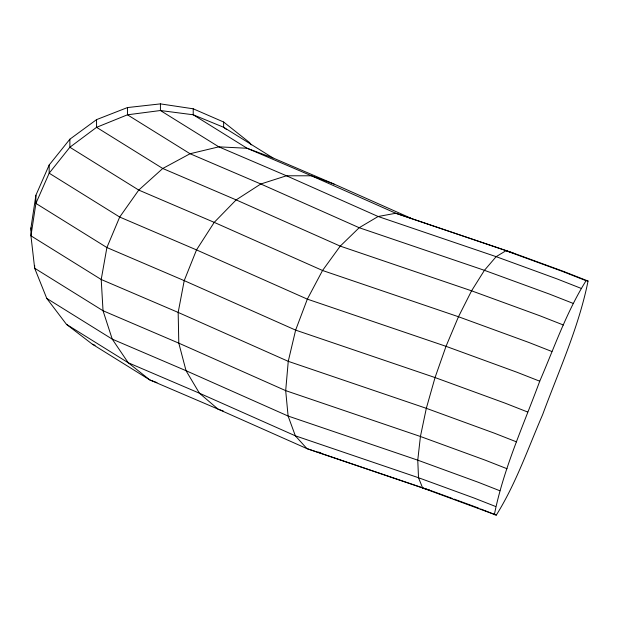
<?xml version="1.0" encoding="UTF-8"?>
<svg xmlns="http://www.w3.org/2000/svg" width="619" height="619" viewBox="0 0 619 619"><rect width="100%" height="100%" fill="white"/><g stroke="black" fill="none" stroke-linecap="round" stroke-linejoin="round"><path stroke-width="0.93" d="M494.326 514.776C503.58 468.606 523.496 425.214 539.737 381.196C554.345 347.398 566.486 312.03 586.077 280.693L588.05 281.034C578.796 327.203 558.88 370.595 542.639 414.622C528.03 448.419 515.898 483.779 496.299 515.116L422.638 487.989L306.931 448.62L218.027 409.12L149.837 379.95L92.401 344.241L66.465 324.348L46.773 298.42L34.656 268.228L30.95 235.816L30.95 227.877L35.902 195.248L49.172 165.002L69.87 139.205L96.564 119.622L127.452 107.567L160.422 103.884L193.221 108.805L223.629 122.013L249.565 142.587L251.252 144.869M588.05 281.034L563.569 271.424L513.151 253.001L395.765 213.261L311.45 175.796L247.089 148.266L193.221 114.778L160.422 110.522L127.452 114.809L96.564 127.328L69.87 147.245L49.172 173.188L35.902 203.403L30.95 235.816L101.214 279.502L178.171 312.425L288.253 361.334L426.321 408.316L494.395 433.184L516.501 441.865M513.151 253.001L395.765 213.261L378.132 216.503L359.19 227.715L340.233 246.122L322.538 270.488L307.334 299.139L295.634 330.12L288.253 361.334L285.684 390.635L288.106 416.045L295.348 435.822L306.931 448.62L429.841 490.24L422.638 487.989L418.514 477.729L417.763 460.165L420.425 436.488L426.321 408.316L435.049 377.559L446.02 346.331L458.478 316.742L471.577 290.822L484.429 270.325L496.152 256.661L505.947 250.749L561.712 271.122L586.077 280.693M410.884 218.205L334.005 184.044L311.45 175.796L286.481 175.781L260.8 183.998L236.156 199.891L214.228 222.368L196.517 249.906L184.214 280.624L178.171 312.425L178.798 343.15L186.048 370.704L199.426 393.204L218.027 409.12L223.436 411.101M430.731 490.573L452.218 498.419M454.006 499.076L473.697 506.272M334.005 184.044L272.909 157.915L247.089 148.266L218.824 146.842L190.064 153.736L162.751 168.484L138.749 190.079L119.699 217.045L106.894 247.546L101.214 279.502L103.033 310.746L112.24 339.135L128.21 362.742L149.837 379.95L156.963 382.612M581.048 288.338L556.883 278.852L496.152 256.661L378.132 216.503L286.481 175.781L218.824 146.842L160.422 110.522L160.422 103.884M573.302 303.449L549.409 294.071L484.429 270.325L359.19 227.715L260.8 183.998L190.064 153.736L127.452 114.809L127.452 107.567M563.367 324.998L539.814 315.752L471.577 290.822L340.233 246.122L236.156 199.891L162.751 168.484L96.564 127.328L96.564 119.622M551.916 351.515L528.734 342.415L458.478 316.742L322.538 270.488L214.228 222.368L138.749 190.079L69.87 147.245L69.87 139.205M539.737 381.196L516.942 372.243L446.02 346.331L307.334 299.139L196.517 249.906L119.699 217.045L49.172 173.188L49.172 165.002M527.659 412.014L505.228 403.201L435.049 377.559L295.634 330.12L184.214 280.624L106.894 247.546L35.902 203.403L35.902 195.248M507.031 468.73L485.18 460.149L420.425 436.488L285.684 390.635L178.798 343.15L103.033 310.746L34.656 268.228L34.656 265.389M499.881 490.759L478.216 482.255L417.763 460.165L288.106 416.045L186.048 370.704L112.24 339.135L46.773 298.42M495.548 506.466L473.968 497.993L418.514 477.729L295.348 435.822L199.426 393.204L128.21 362.742L66.465 324.348M474.595 506.597L478.936 508.3M480.677 508.98L496.299 515.116M92.401 344.241L95.086 345.34M318.545 452.009L321.176 453.178M272.909 157.915L223.629 127.274L193.221 114.778L193.221 108.805M226.678 129.611L223.629 127.274L223.629 122.013M30.95 227.877L31.267 230.686"/></g></svg>
